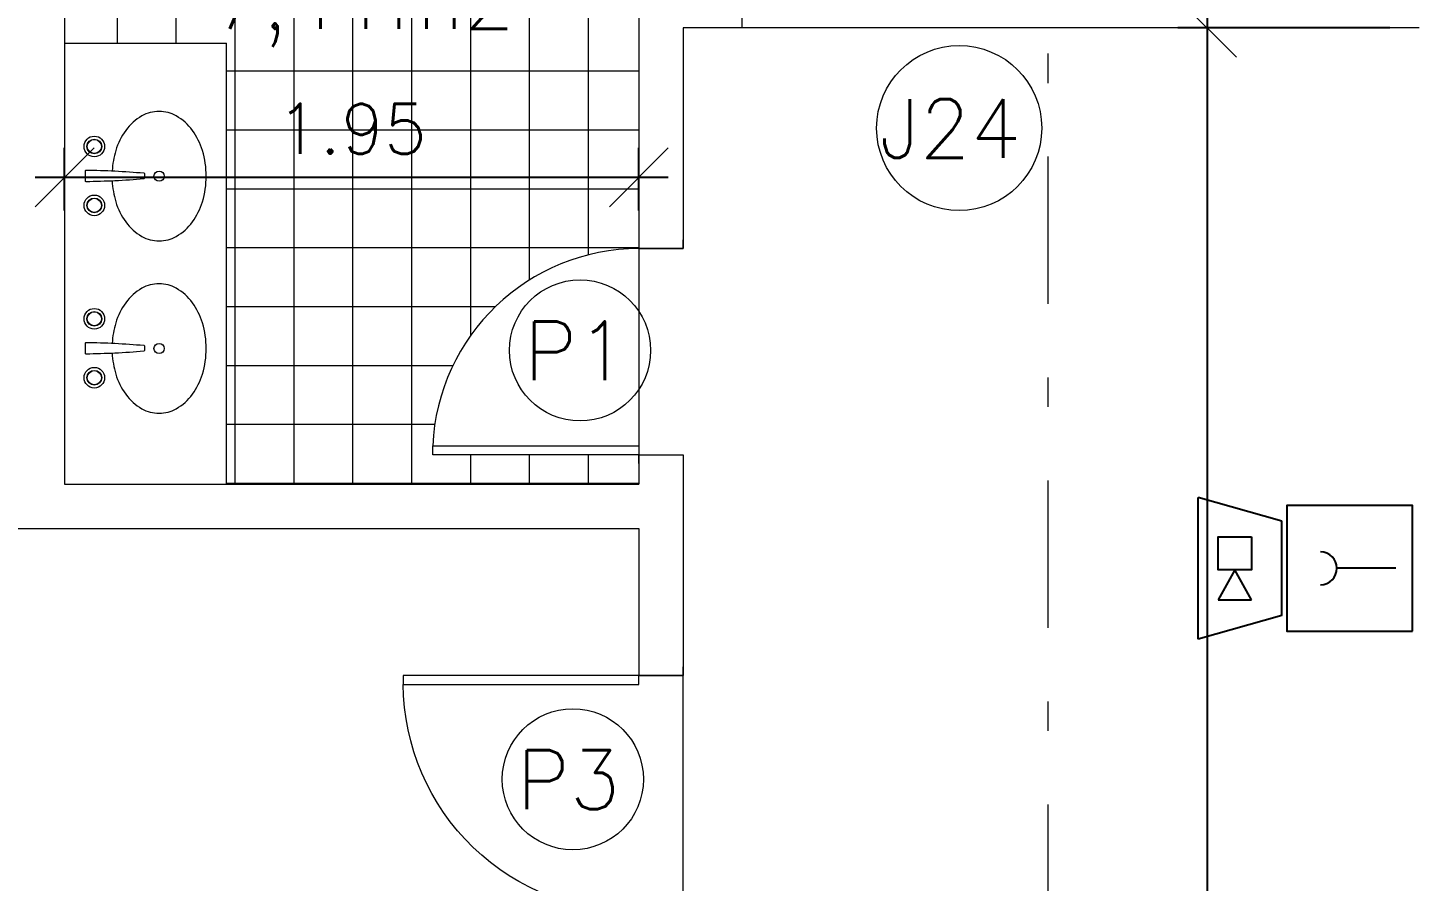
# Model space of a CAD drawing. Header units: millimetres. Extents: x 521 to 1055, y 261 to 520.
# Drawn here: x 604.836 to 609.561, y 331.566 to 334.464 of the extents above; entities that cross this region are included whole.
import ezdxf
from ezdxf.enums import TextEntityAlignment as Align

# ---------------------------------------------------------------- set-up
doc = ezdxf.new("R2010")
doc.units = ezdxf.units.MM
doc.linetypes.add('CONTINU', pattern=[0])
doc.linetypes.add('DASHDOTX2', pattern=[2, 1, -0.5, 0, -0.5])
doc.layers.add('0.1', color=8, linetype='Continuous', lineweight=13)
doc.layers.add('ppci', color=8, linetype='Continuous')
doc.styles.add('ROMANS', font='romans')
doc.styles.get("Standard").update_dxf_attribs({"font": 'romans.shx'})
doc.dimstyles.new('Fares Eng - 50', dxfattribs={"dimscale": 2, "dimtxt": 0.085, "dimasz": 0.1, "dimexe": 0.05, "dimexo": 0.05, "dimgap": 0.04, "dimtad": 1, "dimzin": 4, "dimdsep": 46, "dimtxsty": 'ROMANS', "dimblk1": 'OBLIQUE', "dimblk2": 'OBLIQUE', "dimsah": 1, "dimcen": 0.05, "dimdle": 0.05, "dimclrd": 8, "dimclre": 8, "dimclrt": 8, "dimaunit": 1, "dimadec": 0, "dimazin": 0, "dimtfac": 1, "dimtix": 1, "dimtmove": 2, "dimatfit": 0, "dimldrblk": 'OPEN90', "dimfxl": 1, "dimtolj": 1, "dimtzin": 0, "dimarcsym": 0})

# ---------------------------------------------------------------- blocks, each defined once
blk = doc.blocks.new('Cuba')
blk.add_lwpolyline([(0.0007964035890972809, 0.05000000000001137), (-0.007366352336667308, 0.0499999999999925, -0.3896877516864198), (-0.009359223717736526, 0.05183128823838757, -0.01723366479288366), (-0.01917277886242666, 0.247968944425077, -0.4187690770508936), (-0.01717301998914593, 0.25), (0.0007964035890972809, 0.25), (0.01876582716733935, 0.25, -0.4187690770508931), (0.02076558604062009, 0.247968944425077, -0.01723366479288366), (0.01095203089593292, 0.05183128823840271, -0.3896877516864196), (0.008959159514862449, 0.0499999999999925)], format="xyb", close=True)
blk.add_lwpolyline([(-0.01642655458466891, 0.1595521582631534, 0.05959206038068896), (-0.08696014067280601, 0.1471861917011097, 0.08424761497446774), (-0.1555634918610417, 0.1131370849898587, 0.1064685849763624), (-0.2045356555467384, 0.05839934548953352, 0.1301586401875859), (-0.2200000000000006, 0, 0.1301586401875893), (-0.2045356555467384, -0.05839934548953352, 0.1064685849763587), (-0.1555634918610417, -0.1131370849898303, 0.08424761497446792), (-0.08696014067280829, -0.1471861917010813, 0.07328068524213961), (0, -0.1599999999999966, 0.0732806852421363), (0.08696014067280601, -0.1471861917010813, 0.0842476149744677), (0.15556349186104, -0.1131370849898303, 0.1064685849763671), (0.2045356555467367, -0.05839934548950509, 0.1301586401875963), (0.2199999999999989, 0, 0.1301586401875876), (0.2045356555467367, 0.05839934548953352, 0.1064685849763547), (0.15556349186104, 0.1131370849898587, 0.08424761497446004), (0.08696014067280829, 0.1471861917011097, 0.05826802056709933), (0.01801512440569979, 0.1594612693903912, 0.07328068524213464)], format="xyb")
for centre, radius in [((-0.09920359641090386, 0.2199999999999989), 0.035), ((0.1007964035890973, 0.2199999999999989), 0.035), ((0, 0), 0.0175)]:
    blk.add_circle(centre, radius)
at = {"color": 8}
for centre, radius in [((-0.09920359641090386, 0.2199999999999989), 0.025), ((-0.09920359641090386, 0.2199999999999989), 0.024), ((0.1007964035890973, 0.2199999999999989), 0.025), ((0.1007964035890973, 0.2199999999999989), 0.024)]:
    blk.add_circle(centre, radius, dxfattribs=at)
blk = doc.blocks.new('P70')
for points in [[(0, 0.760000000000025), (0, 0.7300000000000239), (0.1499999999999986, 0.7300000000000239), (0.1499999999999986, 0.760000000000025)], [(0, 0), (0, 0.03000000000000114), (0.1499999999999986, 0.03000000000000114), (0.1499999999999986, 0)]]:
    blk.add_lwpolyline(points)
blk.add_lwpolyline([(-0.7000000000000227, 0.06000000000008299), (0, 0.06000000000008299), (0, 0.03000000000000114), (-0.7000000000000227, 0.03000000000000114)], close=True)
at = {"color": 8}
blk.add_arc((3.861494457524373e-15, 0.02932835820894858), 0.7006716417910752, 90, 177.4910967546297, dxfattribs=at)
blk = doc.blocks.new('ÁREA')
for p in [(4.97462945148186e-05, 0.003761569252461072), (0, 0)]:
    blk.add_attdef('COMPARTIMENTO', text='', height=0.0025).set_placement(p, align=Align.CENTER)
at = {"color": 1}
for p in [(-4.97462945148186e-05, -0.003761569252461072), (-9.94925890296372e-05, -0.007523138504922144)]:
    blk.add_attdef('ÁREA', text='', height=0.002, dxfattribs=at).set_placement(p, align=Align.CENTER)
blk = doc.blocks.new('_OBLIQUE')
at = {"color": 0, "linetype": 'ByBlock'}
blk.add_line((-0.5, -0.5), (0.5, 0.5), dxfattribs=at)
blk = doc.blocks.new('*D1586')
at = {"layer": '0.1', "color": 8, "linetype": 'CONTINU', "lineweight": -2, "transparency": 16777216}
for p, q in [((604.9614431933146, 333.8444788319045), (604.9614431933146, 334.0566007829899)), ((606.9114431933149, 333.8444788319043), (606.9114431933149, 334.0566007829899)), ((607.0114431933149, 333.9566007829899), (604.8614431933146, 333.9566007829899))]:
    blk.add_line(p, q, dxfattribs=at)
at = {"layer": 'DEFPOINTS', "color": 0, "linetype": 'CONTINU', "lineweight": -2, "transparency": 16777216}
for p in [(604.9614431933146, 333.9566007829899), (604.9614431933146, 333.7444788319045), (606.9114431933149, 333.7444788319043)]:
    blk.add_point(p, dxfattribs=at)
at = {"layer": '0.1', "color": 8, "linetype": 'CONTINU', "lineweight": -2, "transparency": 16777216, "xscale": 0.2, "yscale": 0.2, "zscale": 0.2, "rotation": 180}
blk.add_blockref('_OBLIQUE', (604.9614431933146, 333.9566007829899), dxfattribs=at)
at = {"layer": '0.1', "color": 8, "linetype": 'CONTINU', "lineweight": -2, "transparency": 16777216, "xscale": 0.2, "yscale": 0.2, "zscale": 0.2}
blk.add_blockref('_OBLIQUE', (606.9114431933149, 333.9566007829899), dxfattribs=at)
at = {"layer": '0.1', "color": 8, "linetype": 'CONTINU', "transparency": 16777216, "insert": (605.9364431933147, 334.1216007829899), "char_height": 0.17, "attachment_point": 5, "style": 'ROMANS'}
blk.add_mtext('\\A1;1.95', dxfattribs=at)
blk = doc.blocks.new('_Open90')
at = {"color": 0, "linetype": 'ByBlock', "lineweight": -2}
for p, q in [((-0.5, 0.5), (0, 0)), ((0, 0), (-1, 0)), ((0, 0), (-0.5, -0.5))]:
    blk.add_line(p, q, dxfattribs=at)
blk = doc.blocks.new('*D1616')
at = {"layer": '0.1', "color": 8, "linetype": 'CONTINU', "lineweight": -2, "transparency": 16777216}
for p, q in [((608.8414737362916, 334.5644788319044), (608.8414737362916, 316.264478831904)), ((609.4614431933148, 334.4644788319043), (608.7414737362916, 334.4644788319043)), ((609.4614431933162, 316.364478831904), (608.7414737362916, 316.364478831904))]:
    blk.add_line(p, q, dxfattribs=at)
at = {"layer": 'DEFPOINTS', "color": 0, "linetype": 'CONTINU', "lineweight": -2, "transparency": 16777216}
for p in [(609.5614431933149, 334.4644788319043), (608.8414737362916, 316.364478831904), (609.5614431933162, 316.364478831904)]:
    blk.add_point(p, dxfattribs=at)
at = {"layer": '0.1', "color": 8, "linetype": 'CONTINU', "lineweight": -2, "transparency": 16777216, "xscale": 0.2, "yscale": 0.2, "zscale": 0.2}
for p, rotation in [((608.8414737362916, 334.4644788319043), 90), ((608.8414737362916, 316.364478831904), 270)]:
    blk.add_blockref('_OBLIQUE', p, dxfattribs=dict(at, rotation=rotation))
at = {"layer": '0.1', "color": 8, "linetype": 'CONTINU', "transparency": 16777216, "insert": (608.6764737362915, 325.4144788319042), "char_height": 0.17, "attachment_point": 5, "rotation": 90, "style": 'ROMANS'}
blk.add_mtext('\\A1;18.10', dxfattribs=at)
blk = doc.blocks.new('P80')
for points in [[(0, 0.8600000000001068), (0, 0.8300000000001057), (0.1499999999999986, 0.8300000000001057), (0.1499999999999986, 0.8600000000001068)], [(0, 0), (0, 0.03000000000000114), (0.1499999999999986, 0.03000000000000114), (0.1499999999999986, 0)]]:
    blk.add_lwpolyline(points)
blk.add_lwpolyline([(-0.8000000000000227, 0.06000000000008299), (0, 0.06000000000008299), (0, 0.03000000000000114), (-0.8000000000000227, 0.03000000000000114)], close=True)
at = {"color": 8}
blk.add_arc((-0.02513934576528032, 0.05553438521076377), 0.7748735220644332, 88.14081760279143, 179.6698012135025, dxfattribs=at)

msp = doc.modelspace()

# ---------------------------------------------------------------- hatches: boundary and pattern name
at = {"layer": '0.1', "linetype": 'CONTINU'}
h = msp.add_hatch(dxfattribs=at)
h.set_pattern_fill('_USER', color=8, scale=0.2, style=0, double=1, pattern_type=0)
h.set_pattern_definition([(0, (-267.8595714196266, -87.28200950754331), (0, 0.2), []), (90, (-267.8595714196266, -87.28200950754331), (-0.2, 1.224606353822377e-17), [])])
h.paths.add_polyline_path([(606.9114431933148, 334.6644788319041), (606.911443193315, 335.2644788319042), (606.9114431933149, 335.3644788319043), (606.8114431933143, 335.3644788319043), (606.8114431933143, 335.5144788319043), (606.7818431933142, 335.5144788319043), (606.2114431933143, 335.5144788319043), (606.2114431933143, 335.3644788319043), (606.1814431933142, 335.3644788319043), (605.6614431933152, 335.3644788319044), (605.6614431933152, 335.5144788319043), (605.0614431933152, 335.5144788319043), (605.0614431933152, 335.3644788319043), (605.0314431933152, 335.3644788319043), (604.9614431933148, 335.3644788319043), (604.9614431933147, 334.4124543551737), (605.5114431933147, 334.4124543551737), (605.5114431933143, 332.9144788319043), (605.8614431933148, 332.9144788319043), (605.8614431933148, 334.5644788319044), (606.0114431933147, 334.5644788319042), (606.0114431933148, 332.9144788319043), (606.9114431933148, 332.9144788319043), (606.9114431933148, 333.0144788319043), (606.2114431933148, 333.0144788319043), (606.2114431933148, 333.0444788319043, -0.401445557821725), (606.9114431933149, 333.7144788319043), (606.9114431933149, 333.7444788319043)])
h.paths.add_polyline_path([(606.0114431933147, 334.5644788319042), (605.8614431933148, 334.5644788319044), (605.8614431933148, 332.9144788319043), (606.0114431933148, 332.9144788319043)], flags=17)
h.paths.add_polyline_path([(605.5631804480132, 334.6864501196979), (606.4024661622989, 334.6864501196979), (606.4024661622989, 335.0614501196979), (605.5631804480132, 335.0614501196979)], flags=24)
h.paths.add_polyline_path([(605.3738095135061, 334.3633762119557), (606.5785714182681, 334.3633762119557), (606.5785714182681, 334.7205190690985), (605.3738095135061, 334.7205190690985)], flags=25)
h.paths.add_polyline_path([(605.64703843141, 333.9941007829898), (606.2258479552196, 333.9941007829898), (606.2258479552196, 334.2491007829899), (605.64703843141, 334.2491007829899)], flags=24)

# ---------------------------------------------------------------- linework, layer by layer
at = {"layer": '0.1', "color": 8, "linetype": 'DASHDOTX2', "ltscale": 0.5}
msp.add_line((608.3006421346741, 337.3269098554576), (608.3006421346741, 284.4054555021144), dxfattribs=at)
at = {"layer": '0.1', "color": 7}
for p, q in [((604.9614431933148, 335.3644788319042), (604.9614431933146, 332.9144788319043)), ((606.9114431933148, 334.6644788319041), (606.9114431933148, 333.7144788319043)), ((607.261443193315, 334.6144788319043), (607.2614431933151, 334.4644788319043)), ((607.0614431933149, 334.4644788319042), (607.0614431933147, 333.7144788319043)), ((607.261443193315, 334.4644788319043), (607.0614431933149, 334.4644788319043)), ((609.5614431933149, 334.4644788319043), (609.361443193315, 334.4644788319043)), ((607.0614431933149, 333.7144788319043), (606.911443193315, 333.7144788319043)), ((606.911443193315, 333.0144788319042), (607.0614431933149, 333.0144788319042)), ((606.9114431933148, 333.0144788319043), (606.9114431933148, 332.9144788319043)), ((607.0614431933147, 333.0144788319042), (607.0614431933149, 332.2644788319043)), ((604.9614431933147, 332.9144788319044), (606.9114431933147, 332.9144788319043)), ((603.7614431933147, 332.7644788319041), (606.9114431933149, 332.7644788319043)), ((606.9114431933147, 332.7644788319042), (606.9114431933148, 332.2644788319043)), ((607.061443193315, 332.2644788319042), (606.9114431933148, 332.2644788319042))]:
    msp.add_line(p, q, dxfattribs=at)
at = {"layer": '0.1', "color": 8, "linetype": 'CONTINU'}
for p, q in [((609.3614431933148, 334.4644788319043), (607.2614431933151, 334.4644788319027)), ((606.911443193315, 333.7144788319043), (606.911443193315, 333.0144788319042)), ((607.0614431933147, 331.4644788319042), (607.0614431933151, 332.2644788319042))]:
    msp.add_line(p, q, dxfattribs=at)
at = {"layer": '0.1', "color": 8}
for p, q in [((604.9614431933147, 334.4124543551737), (605.5114431933144, 334.4124543551737)), ((605.5114431933143, 332.9144788319044), (605.5114431933147, 334.4124543551737))]:
    msp.add_line(p, q, dxfattribs=at)
for centre, radius in [((607.9993292415521, 334.123974494389), 0.2803832862131297), ((606.7118011028003, 333.3688721386974), 0.2396438343701963), ((606.6873763089332, 331.9123323943243), 0.2396438343701963)]:
    msp.add_circle(centre, radius, dxfattribs=at)
at = {"layer": 'ppci', "color": 10, "linetype": 'Continuous'}
for p, q in [((608.810818417271, 332.3881018236795), (608.810818417271, 332.8697786764544)), ((609.0946979282634, 332.7894992009912), (608.810818417271, 332.8697786764544)), ((609.0946979282634, 332.4683812991413), (609.0946979282634, 332.7894992009912)), ((609.4825560627, 332.628940250066), (609.2821818911189, 332.628940250066)), ((609.0946979282634, 332.4683812991413), (608.810818417271, 332.3881018236795))]:
    msp.add_line(p, q, dxfattribs=at)
at = {"layer": 'ppci', "color": 10}
for p, q in [((608.9355806519254, 332.6231845311392), (608.8792252858614, 332.5219009494496)), ((608.9919360179892, 332.5219009494496), (608.9355806519254, 332.6231845311392)), ((608.8792252858614, 332.5219009494496), (608.9919360179892, 332.5219009494496))]:
    msp.add_line(p, q, dxfattribs=at)
at = {"layer": 'ppci', "color": 10, "linetype": 'Continuous'}
msp.add_lwpolyline([(609.5384815260998, 332.4154715000663), (609.5384815260998, 332.8424090000662), (609.1115440260998, 332.8424090000662), (609.1115440260998, 332.4154715000663)], close=True, dxfattribs=at)
at = {"layer": 'ppci', "color": 10}
msp.add_lwpolyline([(608.9919360179892, 332.7359795506833), (608.9919360179892, 332.6231845311392), (608.8792252858614, 332.6231845311392), (608.8792252858614, 332.7359795506833)], close=True, dxfattribs=at)
at = {"layer": 'ppci', "color": 10, "linetype": 'Continuous'}
msp.add_arc((609.2264943911189, 332.628940250066), 0.05568750000000001, 270, 90, dxfattribs=at)

# ---------------------------------------------------------------- block references
at = {"layer": '0.1', "color": 8}
ref = msp.add_blockref('ÁREA', (605.9828233051561, 334.7489501196979), dxfattribs=dict(at, xscale=133.3333333333333, yscale=133.3333333333333, zscale=133.3333333333333))
ref.add_attrib('COMPARTIMENTO', 'WCF', dxfattribs={"layer": '0', "color": 3, "height": 0.25}).set_placement((605.9828233051561, 334.7489501196979), align=Align.CENTER)
ref.add_attrib('ÁREA', '7,41m2', dxfattribs={"layer": '0', "color": 1, "height": 0.2}).set_placement((605.976190465887, 334.4609952595748), align=Align.CENTER)
at = {"layer": '0.1', "color": 8, "rotation": 90}
for p in [(605.282296650095, 333.96068801074), (605.282296650095, 333.3753863810284)]:
    msp.add_blockref('Cuba', p, dxfattribs=at)
at = {"layer": '0.1', "color": 8}
msp.add_blockref('P70', (606.9114431933149, 332.9844788319043), dxfattribs=at)
at = {"layer": '0.1', "color": 8, "xscale": -1, "rotation": 180}
msp.add_blockref('P80', (606.9114431933151, 332.2944788319042), dxfattribs=at)

# ---------------------------------------------------------------- texts
at = {"layer": '0.1', "color": 8}
for s, p in [('J24', (607.7285376930594, 334.0224621545207)), ('P1', (606.5211928953286, 333.267359798829)), ('P3', (606.4967681014614, 331.8108200544559))]:
    msp.add_text(s, height=0.2, dxfattribs=at).set_placement(p)

# ---------------------------------------------------------------- dimensions: what is measured, and where the dimension line sits
at = {"layer": '0.1', "color": 8, "linetype": 'CONTINU'}
dim = msp.add_linear_dim(base=(608.8414737362916, 316.364478831904), p1=(609.5614431933149, 334.4644788319043), p2=(609.5614431933162, 316.364478831904), angle=90, dimstyle='Fares Eng - 50', dxfattribs=at)
dim.commit()
dim.dimension.update_dxf_attribs({"geometry": '*D1616', "text_midpoint": (608.6764737362915, 325.4144788319042)})
dim = msp.add_linear_dim(base=(604.9614431933146, 333.9566007829899), p1=(606.9114431933149, 333.7444788319043), p2=(604.9614431933146, 333.7444788319045), dimstyle='Fares Eng - 50', dxfattribs=at)
dim.commit()
dim.dimension.update_dxf_attribs({"geometry": '*D1586', "text_midpoint": (605.9364431933147, 334.1216007829899)})

doc.saveas('drawing.dxf')
